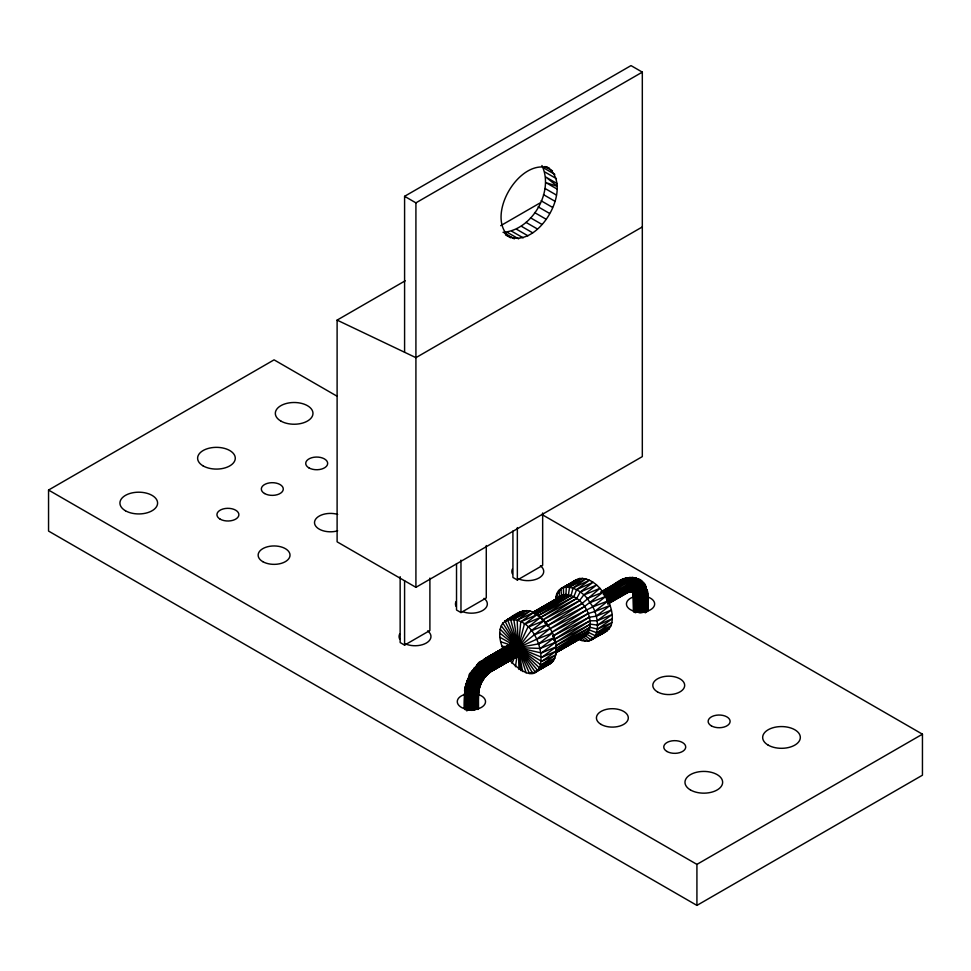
<?xml version="1.0" encoding="UTF-8"?>
<svg xmlns="http://www.w3.org/2000/svg" width="971" height="971" viewBox="0 0 971 971"><rect width="100%" height="100%" fill="white"/><g stroke="black" fill="none" stroke-linecap="round" stroke-linejoin="round"><path stroke-width="1.46" d="M633.529 611.16L633.541 596.315C635.386 604.617 653.216 600.26 646.492 591.339M647.645 611.342L647.196 595.138L647.244 611.208M633.76 611.245L633.226 591.642C631.077 604.132 655.449 597.869 645.242 587.831M647.487 610.868L647.523 595.806L647.548 610.65M634.148 611.9L634.112 596.558L632.497 590.902M634.743 612.495C633.687 605.71 637.437 596.692 631.684 591.205C641.066 599.884 649.623 577.939 635.762 578.947M646.747 611.839C649.708 599.58 645.557 577.514 628.443 587.88L606.826 600.357M635.507 611.524C634.816 605.067 638.517 593.827 630.13 590.647C639.646 597.262 644.271 575.269 632.704 578.34L625.53 578.388L621.294 581.156M646.079 612.41C648.895 600.721 645.302 578.898 628.625 588.936L607.009 601.413M636.406 611.985C635.787 605.516 639.319 594.592 631.308 591.169M637.425 612.349C637.425 605.516 640.362 591.691 629.633 590.975C640.532 590.914 639.561 604.799 638.784 612.325M644.307 611.839C647.475 601.607 642.887 581.665 628.553 590.841L608.21 602.59M645.254 612.907C647.9 601.802 644.902 580.233 628.662 589.931L608.319 601.68M481.919 680.744L485.306 675.998L480.633 671.107L474.637 667.866L469.005 677.2L465.23 688.293C467.621 691.801 478.242 694.496 478.667 689.119L477.938 709.473M638.542 612.604L638.663 600.503M639.707 612.75C641.77 603.938 640.472 586.205 626.926 592.407C631.708 592.893 634.403 587.589 632.837 583.51C627.302 567.634 608.319 592.152 601.146 591.655M640.909 612.774C643.421 602.421 640.629 584.105 626.101 593.245L624.511 592.978M642.098 612.361C644.902 603.185 641.491 583.753 627.921 592.286L608.307 603.525M643.239 612.155C646.225 602.469 642.244 582.782 628.31 591.63L607.967 603.379M639.671 580.367L640.617 580.682C653.641 586.545 639.27 602.991 632.57 591.825M476.688 666.761C477.295 660.511 486.422 657.962 489.129 664.516C492.03 667.271 492.03 674.02 486.859 673.631M505.466 234.885C536.393 253.832 576.313 186.444 546.952 166.866M502.881 648.604C499.664 640.666 497.735 630.677 502.82 623.079C511.401 617.155 522.398 606.414 533.637 612.458C549.368 621.331 562.318 643.421 553.385 660.887L539.597 668.048L523.333 652.488L490.792 671.374L522.325 653.471C526.61 649.356 520.808 639.367 515.115 641.346L484.905 658.775L481.179 662.052M508.962 659.576C557.548 710.056 546.649 607.712 504.944 620.991L515.115 641.346L484.335 659.188L483.582 660.486M555.57 652.9L585.331 635.762C599.41 622.241 580.342 589.373 561.639 595.866L533.164 612.252M578.388 639.282C602.797 649.587 600.296 613.988 589.846 602.688C583.595 588.827 556.249 576.98 555.533 600.794M533.868 613.514L565.959 594.325L566.311 586.787L579.444 578.534C592.905 577.442 602.773 589.992 608.21 600.831C611.245 607.579 613.211 615.141 611.864 622.557C610.249 632.752 598.172 634.67 591.193 639.986L585.331 635.762L556.104 652.403M464.624 690.527C465.073 696.207 478.642 697.409 478.351 691.158C480.754 699.011 467.609 700.746 464.502 695.005L465.364 689.459M478.315 695.175L478.582 691.765M488.583 673.473C491.144 669.201 480.888 658.617 478.861 664.65M633.068 592.516C633.917 600.224 648.082 597.165 646.795 589.919M479.189 687.019C479.953 690.442 473.545 688.488 471.7 688.002C466.966 688.439 465.06 679.712 465.825 686.461M466.893 710.99C464.247 691.546 471.578 669.978 488.777 659.43L518.866 641.552L520.772 621.865L533.637 612.458L535.155 614.497M464.381 707.956L464.733 692.954M465.23 688.293L465.388 686.849L464.684 691.728M537.728 670.488L553.385 660.887L551.261 662.975L537.728 670.488L522.884 653.058L492.103 670.9C495.878 666.531 489.942 656.505 484.335 659.188L515.115 641.346M503.014 232.312C531.962 230.418 554.502 191.554 541.927 165.507M536.49 613.939L568.496 594.47L569.576 586.97L582.564 578.315L566.311 586.787M515.455 666.713L516.96 656.53M464.551 691.121L465.133 687.286M478.436 692.942L478.909 689.641M478.606 692.372L478.958 690.15M539.597 668.048L554.999 658.132L540.932 664.989L523.648 651.759L492.989 669.759L485.986 675.246C489.299 672.296 480.73 664.601 476.737 665.329M465.085 687.784L466.189 683.645M478.448 691.036L481.155 683.086L483.825 678.644L477.344 673.534L472.234 670.912M478.8 690.612L479.456 687.468M537.946 615.748L571.191 595.211L573.036 587.928L585.938 578.886L569.576 586.97M467.864 709.874C465.412 690.964 473.023 670.293 489.615 660.074L519.716 642.122L524.34 624.28L537.218 614.522L520.772 621.865M467.67 680.283C467.682 683.341 480.572 689.689 481.155 683.086M502.82 623.079L514.618 641.831L513.987 643.288L500.162 629.184M480.111 662.513L474.394 668.631L474.394 667.999M465.946 684.349L467.306 680.404M479.407 688.221L480.208 685.271M540.738 617.338L573.958 596.546L576.592 589.64L589.47 580.233L573.036 587.928M512.081 663.387L514.715 656.724M467.124 680.877L468.69 677.2L469.479 677.309C464.381 687.189 464.344 698.477 464.83 709.303M467.33 681.217L472.743 670.961M618.891 582.357C623.297 576.082 631.939 588.353 627.424 592.783L607.737 604.12M468.944 710.165C466.505 691.461 473.982 670.973 490.416 660.863L520.529 642.838L527.799 627.315L540.738 617.253L541.721 619.267M481.264 683.414C475.632 681.363 462.584 678.79 472.404 670.876M469.272 678.013L475.572 668.012L480.742 662.538M481.046 683.45L482.344 680.987M580.16 592.043L596.57 585.028L583.62 595.089L579.432 600.782L542.206 620.275L576.738 598.415L580.16 592.043L593.038 582.297L576.592 589.64M483.582 678.328C477.149 687.007 476.615 698.198 477.38 708.563M483.825 678.644L482.478 681.072L470.28 674.032M472.234 671.07L474.637 667.866M472.392 671.325L475.037 667.878M483.145 678.778L491.168 670.318L523.818 650.91L541.684 661.385L556.043 654.782L540.932 664.989M483.558 678.923L485.464 676.435M470.098 710.359C467.67 691.947 474.965 671.726 491.156 661.773L521.306 643.688L531.052 630.895L544.112 620.578L544.828 622.86L581.969 603.574L599.944 588.353L583.62 595.089M487.236 674.408L485.464 676.751M621.707 580.379C627.654 575.026 634.828 588.802 628.504 592.249M474.321 668.254L477.052 665.111M485.294 676.945L487.139 674.821M532.727 612.944L563.641 594.798L563.35 587.394L579.444 578.534L560.765 588.766L561.639 595.866L559.976 597.493L558.641 590.854L561.044 589.373M476.567 665.681L479.589 662.647M476.543 666.167L486.301 658.484M486.507 675.258L489.093 672.6M486.896 675.112L488.911 673.109M471.287 710.432C468.884 692.396 475.924 672.527 491.812 662.768L522.01 644.635L547.243 624.402L547.256 625.834L584.275 606.705L603.064 592.164L586.885 598.67M478.934 663.375L482.818 660.329M488.122 673.692L490.743 671.629M491.812 662.768L522.616 645.666L536.599 639.27L550.023 628.601L534.014 634.925M584.275 606.705L549.428 629.099L592.431 607.033L605.843 596.364L589.846 602.688M472.489 710.384C470.122 692.808 476.834 673.352 492.37 663.824L523.126 646.747L538.723 643.822L552.39 633.068L536.599 639.27M586.29 610.091L551.261 632.582L587.953 613.636L594.555 611.584L608.21 600.831L592.431 607.033M473.654 710.226C471.323 693.16 477.696 674.177 492.819 664.904L523.503 647.839L540.337 648.434L554.259 637.668L552.73 636.163L587.953 613.636M552.73 636.163L589.203 617.228L596.158 616.209L610.079 605.431L594.555 611.584M474.758 709.959C472.464 693.44 478.448 674.979 493.134 665.997L523.745 648.919L541.381 652.985L555.594 642.268L553.761 639.743L589.203 617.228M553.761 639.743L590.016 620.785L597.214 620.76L611.414 610.031L596.158 616.209M511.244 617.92L520.844 611.754L507.517 619.619L515.735 641.018L481.398 661.397M568.278 584.943L576.665 579.517L563.35 587.394M475.766 709.583C473.52 693.658 479.104 675.743 493.304 667.053L523.855 649.951L541.842 657.343L556.347 646.735L541.381 652.985M590.016 620.785L554.356 643.227L590.368 624.171L597.663 625.118L612.167 614.509L597.214 620.76M541.684 661.385L556.492 650.946L541.842 657.343M555.8 645.8L590.247 627.315L597.517 629.159L612.325 618.721L597.663 625.118M466.044 708.976C463.58 689.98 471.263 669.213 487.928 658.945L518.029 641.139L517.203 620.166L530.117 611.123L513.744 619.207L517.203 640.921L487.102 658.629C469.976 669.116 462.718 690.599 465.352 709.935M590.247 627.315L555.412 648.701L589.664 630.13L596.764 632.752L611.864 622.557L597.517 629.159M513.744 619.207L526.743 610.553L510.491 619.025L516.438 640.872L483.898 659.758L517.203 640.921M523.855 649.951L493.341 668.06C479.613 676.423 474.467 693.792 476.64 709.109M492.613 670.415L490.331 672.066M559.393 592.079L557.026 593.609L558.386 598.427M555.922 650.655L588.632 632.509L595.429 635.823L610.82 625.894L596.764 632.752M547.256 625.834L581.969 603.574M544.828 622.86L579.432 600.782M510.491 619.025L523.624 610.759L507.517 619.619M536.162 670.961L538.553 669.456M583.158 636.527L588.402 640.981L590.793 639.476M593.184 637.971L595.575 636.478M555.752 645.715L590.368 624.171M506.425 620.87L508.84 619.389M563.459 587.904L565.862 586.423M555.946 652.039L587.164 634.403L593.548 638.25L609.218 628.662L595.429 635.823M555.813 650.582L589.664 630.13M492.37 663.824L522.616 645.666M492.819 664.904L523.126 646.747M493.134 665.997L523.503 647.839M543.578 607.239L547.365 604.982M549.889 603.489L552.414 601.984M554.939 600.491L558.713 598.245M493.304 667.053L523.745 648.919M555.825 652.002L588.632 632.509M535.361 672.223L551.261 662.975L535.361 672.223L522.325 653.471L491.496 671.228L522.325 653.471M591.193 639.986L607.081 630.749L593.548 638.25M503.815 663.217L506.328 661.737M489.967 656.736L493.802 654.49M501.461 649.987L510.406 644.744M533.734 612.155L561.639 595.866M555.461 652.913L587.164 634.403M404.591 352.255L404.591 196.312L631.004 65.603L642.317 72.133L642.317 456.601L415.916 587.321L337.107 541.83L337.107 320.114L405.162 280.825M404.591 196.312L415.916 202.854L642.317 72.133M500.708 225.673L539.961 203M541.818 514.436L922.45 734.185L922.45 775.198L696.923 905.397L48.55 531.064L48.55 490.052L274.077 359.853L337.071 396.217M642.317 226.935L415.916 357.656L337.107 320.114M400.149 576.653L400.149 642.559L404.591 645.12L429.898 630.507L429.898 578.085M456.528 563.568L456.528 610.006L460.97 612.567L486.277 597.954L486.277 545.532M512.919 531.016L512.919 577.454L517.349 580.015L542.655 565.401L542.655 512.979M601.802 591.424L620.87 580.415M601.413 591.909L624.414 578.959M601.267 592.116L621.61 580.367M602.069 592.249L622.411 580.5L630.737 577.611C637.146 579.25 637.219 591.448 630.009 591.582C640.496 594.009 639.598 573.375 629.596 578.4M602.906 592.565L626.101 579.384L634.197 577.891M603.756 593.05C614.716 588.899 624.571 576.289 637.425 578.837M603.319 594.434C614.934 590.502 626.635 574.735 640.302 580.427C644.392 585.185 639.112 593.864 632.995 592.14M604.12 595.223C615.517 591.57 629.536 573.315 642.753 582.612M604.848 596.121C615.638 592.504 632.801 572.21 644.695 585.27C646.686 592.723 634.366 598.027 631.199 590.356M605.516 597.116L627.12 584.639C633.08 580.5 643.093 580.658 646.079 588.317M606.074 598.172L627.691 585.695C634.209 580.816 645.327 582.697 646.892 591.63M606.511 599.265L628.128 586.787C645.776 576.058 650.254 598.634 647.329 611.414M48.55 490.052L696.923 864.384L922.45 734.185M484.905 658.775L515.735 641.018M533.067 612.325L563.641 594.798M485.561 658.544L516.438 640.872M490.792 671.374L522.884 653.058M556.019 652.561L585.331 635.762M492.989 669.759L523.333 652.488M487.102 658.629L518.029 641.139M493.244 668.97L523.648 651.759M533.965 612.191L558.677 598.221M532.703 613.053L565.959 594.325M487.928 658.945L518.866 641.552M493.341 668.06L523.818 650.91M488.777 659.43L519.716 642.122M489.615 660.074L520.529 642.838M560.765 588.766L574.298 581.253M504.944 620.991L518.478 613.49M490.416 660.863L521.306 643.688M491.156 661.773L522.01 644.635M535.142 612.919L568.496 594.47M588.402 640.981L604.508 632.121M548.676 664.346L532.581 673.206L521.67 653.714L520.929 653.762L529.462 673.425L531.962 672.114M536.587 614.048L571.191 595.211M538.007 615.82L573.958 596.546M540.786 617.435L576.738 598.415M626.101 593.245L627.424 592.783M558.641 590.854L561.141 589.555M619.656 581.059L623.625 579.032M626.805 593.111L629.196 591.897M517.203 620.166L533.637 612.458M524.34 624.28L540.738 617.253M527.799 627.315L544.112 620.578M540.337 648.434L555.594 642.268M531.052 630.895L547.243 624.402M538.723 643.822L554.259 637.668M625.53 578.388L630.737 577.611M629.827 577.514L624.802 578.874M622.253 579.76L627.169 578M629.354 591.873L630.179 591.679M628.929 577.611L633.286 577.587M629.099 591.388L632.764 591.825M501.946 646.31L507.481 646.771M632.339 577.49L636.575 578.352M631.405 577.599L633.687 578.036M500.611 641.71L510.042 644.89M635.653 578.048L640.302 580.427M634.682 577.939L636.794 578.862M549.465 168.323C518.987 157.059 483.849 217.99 510.491 237.786M499.859 637.231L512.639 644.465M544.925 166.526L552.475 170.884M543.481 167.825L554.805 174.355M545.083 172.11L556.395 178.64M557.208 183.616L545.884 177.086L557.305 186.323L545.884 182.609L557.208 189.139M545.083 188.508L556.395 195.05M543.481 194.637L554.805 201.179M541.15 200.803L552.475 207.345M538.152 206.835L549.465 213.365M534.56 212.552L545.884 219.094M530.494 217.795L541.806 224.337M526.051 222.42L537.376 228.962M521.378 226.279L532.703 232.822M516.596 229.277L527.921 235.807M511.863 231.316L523.175 237.846M507.287 232.336L518.611 238.866M504.277 233.04L514.339 238.854M640.617 580.682L644.695 585.27M643.47 584.748L645.557 586.593L646.941 590.756M638.724 579.286L642.183 581.823M499.701 633.019L512.7 643.263M581.641 637.595L585.282 641.188M580.003 638.433L581.908 640.617M501.206 625.846L514.229 642.486M643.761 583.632L645.921 587.419M643.057 583.001L644.319 585.234M633.286 593.475L631.818 590.489M555.982 596.959L556.941 599.605M645.023 585.853L645.933 588.438M520.128 653.629L526.088 672.854M646.455 589.142L647.402 594.276M633.116 593.366L633.444 595.102M464.381 694.314L464.502 695.005M522.556 671.507L519.291 653.301L520.772 670.56L518.635 654.296M647.341 592.735L647.572 597.177M633.42 594.325L633.565 597.007M518.49 654.333L518.987 669.444M642.219 600.539L642.341 612.652M641.03 600.648L641.163 612.762M639.84 600.624L639.962 612.762M644.416 600.005L644.526 612.082M643.36 600.321L643.47 612.422M637.534 600.248L637.656 612.094M636.503 599.908L636.612 611.754M645.363 599.58L645.448 611.645M635.592 599.459L635.689 612.798M646.176 599.071L646.249 611.135M634.816 598.925L634.9 612.276M646.82 598.488L646.88 610.541M634.209 598.33L634.281 611.681M647.196 595.138L647.244 611.463M633.784 597.687L633.832 611.05M633.541 596.315L633.59 611.851M696.923 864.384L696.923 905.397M517.349 527.593L517.349 580.015M478.46 693.792L478.46 708.951M478.242 693.112L478.315 708.818M464.454 693.622L464.454 708.781M460.97 560.146L460.97 612.567M415.916 202.854L415.916 587.321M404.591 580.707L404.591 645.12M337.677 530.809A15.949 9.212 0 0 1 314.507 522.604A15.949 9.212 0 0 1 337.677 514.399M540.41 565.814A15.949 9.212 0 0 1 538.917 578.024A15.949 9.212 0 0 1 517.725 578.57M512.385 573.812A15.949 9.212 0 0 1 512.385 569.042M484.031 598.354A15.949 9.212 0 0 1 483.121 610.225A15.949 9.212 0 0 1 462.706 611.694M456.006 606.365A15.949 9.212 0 0 1 456.006 601.595M427.653 630.907A15.949 9.212 0 0 1 426.148 643.13A15.949 9.212 0 0 1 404.956 643.676M399.615 638.918A15.949 9.212 0 0 1 399.615 634.148M477.805 694.362A14.128 8.156 0 0 1 482.381 706.767A14.128 8.156 0 0 1 460.424 706.767A14.128 8.156 0 0 1 465.012 694.362M646.941 596.716A14.128 8.156 0 0 1 651.844 608.878A14.128 8.156 0 0 1 630.228 609.545A14.128 8.156 0 0 1 632.837 597.153M768.182 745.133A18.837 10.875 0 0 0 799.691 740.254A18.837 10.875 0 0 0 776.618 726.939A18.837 10.875 0 0 0 768.182 745.133M690.49 789.981A18.837 10.875 0 0 0 721.999 785.114A18.837 10.875 0 0 0 698.938 771.787A18.837 10.875 0 0 0 690.49 789.981M220.138 519.145A10.984 6.348 0 0 0 238.514 516.305A10.984 6.348 0 0 0 225.054 508.537A10.984 6.348 0 0 0 220.138 519.145M264.525 493.511A10.984 6.348 0 0 0 282.913 490.671A10.984 6.348 0 0 0 269.453 482.903A10.984 6.348 0 0 0 264.525 493.511M308.924 467.876A10.984 6.348 0 0 0 327.3 465.036A10.984 6.348 0 0 0 313.851 457.268A10.984 6.348 0 0 0 308.924 467.876M657.464 691.874A15.949 9.212 0 0 0 684.142 687.747A15.949 9.212 0 0 0 664.613 676.471A15.949 9.212 0 0 0 657.464 691.874M601.085 724.415A15.949 9.212 0 0 0 627.764 720.288A15.949 9.212 0 0 0 608.234 709.012A15.949 9.212 0 0 0 601.085 724.415M125.441 510.758A18.837 10.875 0 0 0 156.95 505.891A18.837 10.875 0 0 0 133.889 492.564A18.837 10.875 0 0 0 125.441 510.758M203.133 465.91A18.837 10.875 0 0 0 234.642 461.031A18.837 10.875 0 0 0 211.569 447.716A18.837 10.875 0 0 0 203.133 465.91M280.825 421.05A18.837 10.875 0 0 0 312.334 416.183A18.837 10.875 0 0 0 289.261 402.868A18.837 10.875 0 0 0 280.825 421.05M262.801 561.663A15.949 9.212 0 0 0 289.479 557.536A15.949 9.212 0 0 0 269.95 546.26A15.949 9.212 0 0 0 262.801 561.663M711.355 725.859A10.984 6.348 0 0 0 729.743 723.007A10.984 6.348 0 0 0 716.282 715.239A10.984 6.348 0 0 0 711.355 725.859M666.956 751.481A10.984 6.348 0 0 0 685.344 748.641A10.984 6.348 0 0 0 671.883 740.873A10.984 6.348 0 0 0 666.956 751.481"/></g></svg>
